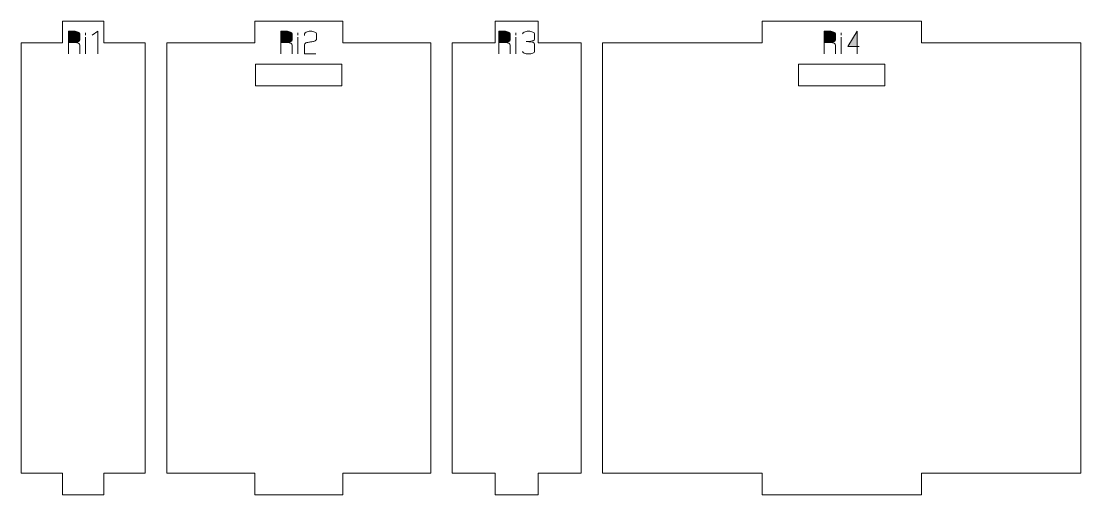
# Model space of a CAD drawing. Header units: centimetres. Extents: x -250 to 250, y -508 to 508.
# Drawn here: x 24.08 to 38.84, y 68 to 74.6 of the extents above; entities that cross this region are included whole.
import ezdxf

# ---------------------------------------------------------------- set-up
doc = ezdxf.new("R2010")
doc.units = ezdxf.units.CM
doc.header["$MEASUREMENT"] = 0
doc.layers.add('Capa 1', color=7, linetype='Continuous')

msp = doc.modelspace()

# ---------------------------------------------------------------- hatches: boundary and pattern name
at = {"layer": 'Capa 1', "true_color": 0x3e4095}
h = msp.add_hatch(color=175, dxfattribs=at)
edge = h.paths.add_edge_path()
edge.add_spline(control_points=[(24.81829, 74.30182), (24.8507, 74.30396), (24.87256, 74.30816), (24.88387, 74.31443), (24.89519, 74.3207), (24.90084, 74.32781), (24.90084, 74.33576), (24.90084, 74.33576), (24.90084, 74.42152), (24.90084, 74.42152), (24.90084, 74.4313), (24.89282, 74.43963), (24.87677, 74.44651), (24.86071, 74.45339), (24.84122, 74.45683), (24.81829, 74.45683), (24.81829, 74.45683), (24.74354, 74.45683), (24.74354, 74.45683), (24.74354, 74.45683), (24.74354, 74.30182), (24.74354, 74.30182), (24.74354, 74.30182), (24.81829, 74.30182), (24.81829, 74.30182)], knot_values=[0, 0, 0, 0, 0.125, 0.125, 0.125, 0.25, 0.25, 0.25, 0.375, 0.375, 0.375, 0.5, 0.5, 0.5, 0.625, 0.625, 0.625, 0.75, 0.75, 0.75, 0.875, 0.875, 0.875, 1, 1, 1, 1], degree=3, periodic=1)
h = msp.add_hatch(color=175, dxfattribs=at)
edge = h.paths.add_edge_path()
edge.add_spline(control_points=[(24.74354, 74.14039), (24.74354, 74.14039), (24.74354, 74.45683), (24.74354, 74.45683), (24.74354, 74.45683), (24.81829, 74.45683), (24.81829, 74.45683), (24.84122, 74.45683), (24.86071, 74.45339), (24.87677, 74.44651), (24.89282, 74.43963), (24.90084, 74.4313), (24.90084, 74.42152), (24.90084, 74.42152), (24.90084, 74.33576), (24.90084, 74.33576), (24.90084, 74.32781), (24.89519, 74.3207), (24.88387, 74.31443), (24.87256, 74.30816), (24.8507, 74.30396), (24.81829, 74.30182), (24.8507, 74.29968), (24.87256, 74.29548), (24.88387, 74.28921), (24.89519, 74.28294), (24.90084, 74.27583), (24.90084, 74.26788), (24.90084, 74.26788), (24.90084, 74.14039), (24.90084, 74.14039), (24.90084, 74.14039), (24.90084, 74.26788), (24.90084, 74.26788), (24.90084, 74.27583), (24.89519, 74.28294), (24.88387, 74.28921), (24.87256, 74.29548), (24.8507, 74.29968), (24.81829, 74.30182), (24.81829, 74.30182), (24.74354, 74.30182), (24.74354, 74.30182), (24.74354, 74.30182), (24.74354, 74.14039), (24.74354, 74.14039)], knot_values=[0, 0, 0, 0, 0.06666667, 0.06666667, 0.06666667, 0.13333333, 0.13333333, 0.13333333, 0.2, 0.2, 0.2, 0.26666667, 0.26666667, 0.26666667, 0.33333333, 0.33333333, 0.33333333, 0.4, 0.4, 0.4, 0.46666667, 0.46666667, 0.46666667, 0.53333333, 0.53333333, 0.53333333, 0.6, 0.6, 0.6, 0.66666667, 0.66666667, 0.66666667, 0.73333333, 0.73333333, 0.73333333, 0.8, 0.8, 0.8, 0.86666667, 0.86666667, 0.86666667, 0.93333333, 0.93333333, 0.93333333, 1, 1, 1, 1], degree=3, periodic=1)
h = msp.add_hatch(color=175, dxfattribs=at)
edge = h.paths.add_edge_path()
edge.add_spline(control_points=[(24.9788, 74.40317), (24.9788, 74.40317), (24.97926, 74.43573), (24.97926, 74.43573), (24.97926, 74.43573), (24.9788, 74.40317), (24.9788, 74.40317)], knot_values=[0, 0, 0, 0, 0.5, 0.5, 0.5, 1, 1, 1, 1], degree=3, periodic=1)
h = msp.add_hatch(color=175, dxfattribs=at)
edge = h.paths.add_edge_path()
edge.add_spline(control_points=[(24.9788, 74.14039), (24.9788, 74.14039), (24.9788, 74.37428), (24.9788, 74.37428), (24.9788, 74.37428), (24.9788, 74.14039), (24.9788, 74.14039)], knot_values=[0, 0, 0, 0, 0.5, 0.5, 0.5, 1, 1, 1, 1], degree=3, periodic=1)
h = msp.add_hatch(color=175, dxfattribs=at)
edge = h.paths.add_edge_path()
edge.add_spline(control_points=[(25.14987, 74.45729), (25.14987, 74.45729), (25.07374, 74.40455), (25.07374, 74.40455), (25.07374, 74.40455), (25.14987, 74.45729), (25.14987, 74.45729), (25.14987, 74.45729), (25.14987, 74.14039), (25.14987, 74.14039), (25.14987, 74.14039), (25.14987, 74.45729), (25.14987, 74.45729)], knot_values=[0, 0, 0, 0, 0.25, 0.25, 0.25, 0.5, 0.5, 0.5, 0.75, 0.75, 0.75, 1, 1, 1, 1], degree=3, periodic=1)
h = msp.add_hatch(color=175, dxfattribs=at)
edge = h.paths.add_edge_path()
edge.add_spline(control_points=[(27.77442, 74.30182), (27.80683, 74.30396), (27.82869, 74.30816), (27.84, 74.31443), (27.85132, 74.3207), (27.85697, 74.32781), (27.85697, 74.33576), (27.85697, 74.33576), (27.85697, 74.42152), (27.85697, 74.42152), (27.85697, 74.4313), (27.84895, 74.43963), (27.8329, 74.44651), (27.81684, 74.45339), (27.79735, 74.45683), (27.77442, 74.45683), (27.77442, 74.45683), (27.69967, 74.45683), (27.69967, 74.45683), (27.69967, 74.45683), (27.69967, 74.30182), (27.69967, 74.30182), (27.69967, 74.30182), (27.77442, 74.30182), (27.77442, 74.30182)], knot_values=[0, 0, 0, 0, 0.125, 0.125, 0.125, 0.25, 0.25, 0.25, 0.375, 0.375, 0.375, 0.5, 0.5, 0.5, 0.625, 0.625, 0.625, 0.75, 0.75, 0.75, 0.875, 0.875, 0.875, 1, 1, 1, 1], degree=3, periodic=1)
h = msp.add_hatch(color=175, dxfattribs=at)
edge = h.paths.add_edge_path()
edge.add_spline(control_points=[(27.69967, 74.14039), (27.69967, 74.14039), (27.69967, 74.45683), (27.69967, 74.45683), (27.69967, 74.45683), (27.77442, 74.45683), (27.77442, 74.45683), (27.79735, 74.45683), (27.81684, 74.45339), (27.8329, 74.44651), (27.84895, 74.43963), (27.85697, 74.4313), (27.85697, 74.42152), (27.85697, 74.42152), (27.85697, 74.33576), (27.85697, 74.33576), (27.85697, 74.32781), (27.85132, 74.3207), (27.84, 74.31443), (27.82869, 74.30816), (27.80683, 74.30396), (27.77442, 74.30182), (27.80683, 74.29968), (27.82869, 74.29548), (27.84, 74.28921), (27.85132, 74.28294), (27.85697, 74.27583), (27.85697, 74.26788), (27.85697, 74.26788), (27.85697, 74.14039), (27.85697, 74.14039), (27.85697, 74.14039), (27.85697, 74.26788), (27.85697, 74.26788), (27.85697, 74.27583), (27.85132, 74.28294), (27.84, 74.28921), (27.82869, 74.29548), (27.80683, 74.29968), (27.77442, 74.30182), (27.77442, 74.30182), (27.69967, 74.30182), (27.69967, 74.30182), (27.69967, 74.30182), (27.69967, 74.14039), (27.69967, 74.14039)], knot_values=[0, 0, 0, 0, 0.06666667, 0.06666667, 0.06666667, 0.13333333, 0.13333333, 0.13333333, 0.2, 0.2, 0.2, 0.26666667, 0.26666667, 0.26666667, 0.33333333, 0.33333333, 0.33333333, 0.4, 0.4, 0.4, 0.46666667, 0.46666667, 0.46666667, 0.53333333, 0.53333333, 0.53333333, 0.6, 0.6, 0.6, 0.66666667, 0.66666667, 0.66666667, 0.73333333, 0.73333333, 0.73333333, 0.8, 0.8, 0.8, 0.86666667, 0.86666667, 0.86666667, 0.93333333, 0.93333333, 0.93333333, 1, 1, 1, 1], degree=3, periodic=1)
h = msp.add_hatch(color=175, dxfattribs=at)
edge = h.paths.add_edge_path()
edge.add_spline(control_points=[(27.93493, 74.40317), (27.93493, 74.40317), (27.93539, 74.43573), (27.93539, 74.43573), (27.93539, 74.43573), (27.93493, 74.40317), (27.93493, 74.40317)], knot_values=[0, 0, 0, 0, 0.5, 0.5, 0.5, 1, 1, 1, 1], degree=3, periodic=1)
h = msp.add_hatch(color=175, dxfattribs=at)
edge = h.paths.add_edge_path()
edge.add_spline(control_points=[(27.93493, 74.14039), (27.93493, 74.14039), (27.93493, 74.37428), (27.93493, 74.37428), (27.93493, 74.37428), (27.93493, 74.14039), (27.93493, 74.14039)], knot_values=[0, 0, 0, 0, 0.5, 0.5, 0.5, 1, 1, 1, 1], degree=3, periodic=1)
h = msp.add_hatch(color=175, dxfattribs=at)
edge = h.paths.add_edge_path()
edge.add_spline(control_points=[(28.02941, 74.14039), (28.02941, 74.14039), (28.02941, 74.27293), (28.02941, 74.27293), (28.03033, 74.28485), (28.04118, 74.29402), (28.06197, 74.30044), (28.07053, 74.30106), (28.07871, 74.30205), (28.08651, 74.30343), (28.0943, 74.3048), (28.10218, 74.30625), (28.11013, 74.30778), (28.1248, 74.31023), (28.13604, 74.31222), (28.14383, 74.31374), (28.15163, 74.31527), (28.1592, 74.31726), (28.16654, 74.31971), (28.18549, 74.32674), (28.19497, 74.33576), (28.19497, 74.34676), (28.19497, 74.34676), (28.19497, 74.42152), (28.19497, 74.42152), (28.19497, 74.4313), (28.1871, 74.43963), (28.17135, 74.44651), (28.15561, 74.45339), (28.13596, 74.45683), (28.11242, 74.45683), (28.08888, 74.45683), (28.06923, 74.45339), (28.05349, 74.44651), (28.03774, 74.43963), (28.02987, 74.4313), (28.02987, 74.42152), (28.02987, 74.42152), (28.02987, 74.39905), (28.02987, 74.39905), (28.02987, 74.39905), (28.02987, 74.42152), (28.02987, 74.42152), (28.02987, 74.4313), (28.03774, 74.43963), (28.05349, 74.44651), (28.06923, 74.45339), (28.08888, 74.45683), (28.11242, 74.45683), (28.13596, 74.45683), (28.15561, 74.45339), (28.17135, 74.44651), (28.1871, 74.43963), (28.19497, 74.4313), (28.19497, 74.42152), (28.19497, 74.42152), (28.19497, 74.34676), (28.19497, 74.34676), (28.19497, 74.33576), (28.18549, 74.32674), (28.16654, 74.31971), (28.1592, 74.31726), (28.15163, 74.31527), (28.14383, 74.31374), (28.13604, 74.31222), (28.1248, 74.31023), (28.11013, 74.30778), (28.10218, 74.30625), (28.0943, 74.3048), (28.08651, 74.30343), (28.07871, 74.30205), (28.07053, 74.30106), (28.06197, 74.30044), (28.04118, 74.29402), (28.03033, 74.28485), (28.02941, 74.27293), (28.02941, 74.27293), (28.02941, 74.14039), (28.02941, 74.14039), (28.02941, 74.14039), (28.18626, 74.14039), (28.18626, 74.14039), (28.18626, 74.14039), (28.02941, 74.14039), (28.02941, 74.14039)], knot_values=[0, 0, 0, 0, 0.03571429, 0.03571429, 0.03571429, 0.07142857, 0.07142857, 0.07142857, 0.10714286, 0.10714286, 0.10714286, 0.14285714, 0.14285714, 0.14285714, 0.17857143, 0.17857143, 0.17857143, 0.21428571, 0.21428571, 0.21428571, 0.25, 0.25, 0.25, 0.28571429, 0.28571429, 0.28571429, 0.32142857, 0.32142857, 0.32142857, 0.35714286, 0.35714286, 0.35714286, 0.39285714, 0.39285714, 0.39285714, 0.42857143, 0.42857143, 0.42857143, 0.46428571, 0.46428571, 0.46428571, 0.5, 0.5, 0.5, 0.53571429, 0.53571429, 0.53571429, 0.57142857, 0.57142857, 0.57142857, 0.60714286, 0.60714286, 0.60714286, 0.64285714, 0.64285714, 0.64285714, 0.67857143, 0.67857143, 0.67857143, 0.71428571, 0.71428571, 0.71428571, 0.75, 0.75, 0.75, 0.78571429, 0.78571429, 0.78571429, 0.82142857, 0.82142857, 0.82142857, 0.85714286, 0.85714286, 0.85714286, 0.89285714, 0.89285714, 0.89285714, 0.92857143, 0.92857143, 0.92857143, 0.96428571, 0.96428571, 0.96428571, 1, 1, 1, 1], degree=3, periodic=1)
h = msp.add_hatch(color=175, dxfattribs=at)
edge = h.paths.add_edge_path()
edge.add_spline(control_points=[(30.80925, 74.30182), (30.84166, 74.30396), (30.86352, 74.30816), (30.87483, 74.31443), (30.88615, 74.3207), (30.8918, 74.32781), (30.8918, 74.33576), (30.8918, 74.33576), (30.8918, 74.42152), (30.8918, 74.42152), (30.8918, 74.4313), (30.88378, 74.43963), (30.86773, 74.44651), (30.85167, 74.45339), (30.83218, 74.45683), (30.80925, 74.45683), (30.80925, 74.45683), (30.7345, 74.45683), (30.7345, 74.45683), (30.7345, 74.45683), (30.7345, 74.30182), (30.7345, 74.30182), (30.7345, 74.30182), (30.80925, 74.30182), (30.80925, 74.30182)], knot_values=[0, 0, 0, 0, 0.125, 0.125, 0.125, 0.25, 0.25, 0.25, 0.375, 0.375, 0.375, 0.5, 0.5, 0.5, 0.625, 0.625, 0.625, 0.75, 0.75, 0.75, 0.875, 0.875, 0.875, 1, 1, 1, 1], degree=3, periodic=1)
h = msp.add_hatch(color=175, dxfattribs=at)
edge = h.paths.add_edge_path()
edge.add_spline(control_points=[(30.7345, 74.14039), (30.7345, 74.14039), (30.7345, 74.45683), (30.7345, 74.45683), (30.7345, 74.45683), (30.80925, 74.45683), (30.80925, 74.45683), (30.83218, 74.45683), (30.85167, 74.45339), (30.86773, 74.44651), (30.88378, 74.43963), (30.8918, 74.4313), (30.8918, 74.42152), (30.8918, 74.42152), (30.8918, 74.33576), (30.8918, 74.33576), (30.8918, 74.32781), (30.88615, 74.3207), (30.87483, 74.31443), (30.86352, 74.30816), (30.84166, 74.30396), (30.80925, 74.30182), (30.84166, 74.29968), (30.86352, 74.29548), (30.87483, 74.28921), (30.88615, 74.28294), (30.8918, 74.27583), (30.8918, 74.26788), (30.8918, 74.26788), (30.8918, 74.14039), (30.8918, 74.14039), (30.8918, 74.14039), (30.8918, 74.26788), (30.8918, 74.26788), (30.8918, 74.27583), (30.88615, 74.28294), (30.87483, 74.28921), (30.86352, 74.29548), (30.84166, 74.29968), (30.80925, 74.30182), (30.80925, 74.30182), (30.7345, 74.30182), (30.7345, 74.30182), (30.7345, 74.30182), (30.7345, 74.14039), (30.7345, 74.14039)], knot_values=[0, 0, 0, 0, 0.06666667, 0.06666667, 0.06666667, 0.13333333, 0.13333333, 0.13333333, 0.2, 0.2, 0.2, 0.26666667, 0.26666667, 0.26666667, 0.33333333, 0.33333333, 0.33333333, 0.4, 0.4, 0.4, 0.46666667, 0.46666667, 0.46666667, 0.53333333, 0.53333333, 0.53333333, 0.6, 0.6, 0.6, 0.66666667, 0.66666667, 0.66666667, 0.73333333, 0.73333333, 0.73333333, 0.8, 0.8, 0.8, 0.86666667, 0.86666667, 0.86666667, 0.93333333, 0.93333333, 0.93333333, 1, 1, 1, 1], degree=3, periodic=1)
h = msp.add_hatch(color=175, dxfattribs=at)
edge = h.paths.add_edge_path()
edge.add_spline(control_points=[(30.96976, 74.40317), (30.96976, 74.40317), (30.97022, 74.43573), (30.97022, 74.43573), (30.97022, 74.43573), (30.96976, 74.40317), (30.96976, 74.40317)], knot_values=[0, 0, 0, 0, 0.5, 0.5, 0.5, 1, 1, 1, 1], degree=3, periodic=1)
h = msp.add_hatch(color=175, dxfattribs=at)
edge = h.paths.add_edge_path()
edge.add_spline(control_points=[(30.96976, 74.14039), (30.96976, 74.14039), (30.96976, 74.37428), (30.96976, 74.37428), (30.96976, 74.37428), (30.96976, 74.14039), (30.96976, 74.14039)], knot_values=[0, 0, 0, 0, 0.5, 0.5, 0.5, 1, 1, 1, 1], degree=3, periodic=1)
h = msp.add_hatch(color=175, dxfattribs=at)
edge = h.paths.add_edge_path()
edge.add_spline(control_points=[(31.14725, 74.14039), (31.12371, 74.14039), (31.10406, 74.14383), (31.08832, 74.15071), (31.07257, 74.15759), (31.0647, 74.16592), (31.0647, 74.1757), (31.0647, 74.16592), (31.07257, 74.15759), (31.08832, 74.15071), (31.10406, 74.14383), (31.12371, 74.14039), (31.14725, 74.14039), (31.17079, 74.14039), (31.19044, 74.14383), (31.20618, 74.15071), (31.22193, 74.15759), (31.2298, 74.16592), (31.2298, 74.1757), (31.2298, 74.1757), (31.2298, 74.27889), (31.2298, 74.27889), (31.2298, 74.28715), (31.22414, 74.29433), (31.21283, 74.30044), (31.20152, 74.30656), (31.16835, 74.31069), (31.11331, 74.31283), (31.16804, 74.31619), (31.20091, 74.32017), (31.21191, 74.32475), (31.22292, 74.32934), (31.22888, 74.33683), (31.2298, 74.34722), (31.2298, 74.34722), (31.2298, 74.42152), (31.2298, 74.42152), (31.2298, 74.4313), (31.22193, 74.43963), (31.20618, 74.44651), (31.19044, 74.45339), (31.17079, 74.45683), (31.14725, 74.45683), (31.12371, 74.45683), (31.10406, 74.45339), (31.08832, 74.44651), (31.07257, 74.43963), (31.0647, 74.4313), (31.0647, 74.42152), (31.0647, 74.4313), (31.07257, 74.43963), (31.08832, 74.44651), (31.10406, 74.45339), (31.12371, 74.45683), (31.14725, 74.45683), (31.17079, 74.45683), (31.19044, 74.45339), (31.20618, 74.44651), (31.22193, 74.43963), (31.2298, 74.4313), (31.2298, 74.42152), (31.2298, 74.42152), (31.2298, 74.34722), (31.2298, 74.34722), (31.22888, 74.33683), (31.22292, 74.32934), (31.21191, 74.32475), (31.20091, 74.32017), (31.16804, 74.31619), (31.11331, 74.31283), (31.16835, 74.31069), (31.20152, 74.30656), (31.21283, 74.30044), (31.22414, 74.29433), (31.2298, 74.28715), (31.2298, 74.27889), (31.2298, 74.27889), (31.2298, 74.1757), (31.2298, 74.1757), (31.2298, 74.16592), (31.22193, 74.15759), (31.20618, 74.15071), (31.19044, 74.14383), (31.17079, 74.14039), (31.14725, 74.14039)], knot_values=[0, 0, 0, 0, 0.03571429, 0.03571429, 0.03571429, 0.07142857, 0.07142857, 0.07142857, 0.10714286, 0.10714286, 0.10714286, 0.14285714, 0.14285714, 0.14285714, 0.17857143, 0.17857143, 0.17857143, 0.21428571, 0.21428571, 0.21428571, 0.25, 0.25, 0.25, 0.28571429, 0.28571429, 0.28571429, 0.32142857, 0.32142857, 0.32142857, 0.35714286, 0.35714286, 0.35714286, 0.39285714, 0.39285714, 0.39285714, 0.42857143, 0.42857143, 0.42857143, 0.46428571, 0.46428571, 0.46428571, 0.5, 0.5, 0.5, 0.53571429, 0.53571429, 0.53571429, 0.57142857, 0.57142857, 0.57142857, 0.60714286, 0.60714286, 0.60714286, 0.64285714, 0.64285714, 0.64285714, 0.67857143, 0.67857143, 0.67857143, 0.71428571, 0.71428571, 0.71428571, 0.75, 0.75, 0.75, 0.78571429, 0.78571429, 0.78571429, 0.82142857, 0.82142857, 0.82142857, 0.85714286, 0.85714286, 0.85714286, 0.89285714, 0.89285714, 0.89285714, 0.92857143, 0.92857143, 0.92857143, 0.96428571, 0.96428571, 0.96428571, 1, 1, 1, 1], degree=3, periodic=1)
h = msp.add_hatch(color=175, dxfattribs=at)
edge = h.paths.add_edge_path()
edge.add_spline(control_points=[(35.33736, 74.30182), (35.36977, 74.30396), (35.39163, 74.30816), (35.40294, 74.31443), (35.41426, 74.3207), (35.41991, 74.32781), (35.41991, 74.33576), (35.41991, 74.33576), (35.41991, 74.42152), (35.41991, 74.42152), (35.41991, 74.4313), (35.41189, 74.43963), (35.39584, 74.44651), (35.37978, 74.45339), (35.36029, 74.45683), (35.33736, 74.45683), (35.33736, 74.45683), (35.26261, 74.45683), (35.26261, 74.45683), (35.26261, 74.45683), (35.26261, 74.30182), (35.26261, 74.30182), (35.26261, 74.30182), (35.33736, 74.30182), (35.33736, 74.30182)], knot_values=[0, 0, 0, 0, 0.125, 0.125, 0.125, 0.25, 0.25, 0.25, 0.375, 0.375, 0.375, 0.5, 0.5, 0.5, 0.625, 0.625, 0.625, 0.75, 0.75, 0.75, 0.875, 0.875, 0.875, 1, 1, 1, 1], degree=3, periodic=1)
h = msp.add_hatch(color=175, dxfattribs=at)
edge = h.paths.add_edge_path()
edge.add_spline(control_points=[(35.26261, 74.14039), (35.26261, 74.14039), (35.26261, 74.45683), (35.26261, 74.45683), (35.26261, 74.45683), (35.33736, 74.45683), (35.33736, 74.45683), (35.36029, 74.45683), (35.37978, 74.45339), (35.39584, 74.44651), (35.41189, 74.43963), (35.41991, 74.4313), (35.41991, 74.42152), (35.41991, 74.42152), (35.41991, 74.33576), (35.41991, 74.33576), (35.41991, 74.32781), (35.41426, 74.3207), (35.40294, 74.31443), (35.39163, 74.30816), (35.36977, 74.30396), (35.33736, 74.30182), (35.36977, 74.29968), (35.39163, 74.29548), (35.40294, 74.28921), (35.41426, 74.28294), (35.41991, 74.27583), (35.41991, 74.26788), (35.41991, 74.26788), (35.41991, 74.14039), (35.41991, 74.14039), (35.41991, 74.14039), (35.41991, 74.26788), (35.41991, 74.26788), (35.41991, 74.27583), (35.41426, 74.28294), (35.40294, 74.28921), (35.39163, 74.29548), (35.36977, 74.29968), (35.33736, 74.30182), (35.33736, 74.30182), (35.26261, 74.30182), (35.26261, 74.30182), (35.26261, 74.30182), (35.26261, 74.14039), (35.26261, 74.14039)], knot_values=[0, 0, 0, 0, 0.06666667, 0.06666667, 0.06666667, 0.13333333, 0.13333333, 0.13333333, 0.2, 0.2, 0.2, 0.26666667, 0.26666667, 0.26666667, 0.33333333, 0.33333333, 0.33333333, 0.4, 0.4, 0.4, 0.46666667, 0.46666667, 0.46666667, 0.53333333, 0.53333333, 0.53333333, 0.6, 0.6, 0.6, 0.66666667, 0.66666667, 0.66666667, 0.73333333, 0.73333333, 0.73333333, 0.8, 0.8, 0.8, 0.86666667, 0.86666667, 0.86666667, 0.93333333, 0.93333333, 0.93333333, 1, 1, 1, 1], degree=3, periodic=1)
h = msp.add_hatch(color=175, dxfattribs=at)
edge = h.paths.add_edge_path()
edge.add_spline(control_points=[(35.49787, 74.40317), (35.49787, 74.40317), (35.49833, 74.43573), (35.49833, 74.43573), (35.49833, 74.43573), (35.49787, 74.40317), (35.49787, 74.40317)], knot_values=[0, 0, 0, 0, 0.5, 0.5, 0.5, 1, 1, 1, 1], degree=3, periodic=1)
h = msp.add_hatch(color=175, dxfattribs=at)
edge = h.paths.add_edge_path()
edge.add_spline(control_points=[(35.49787, 74.14039), (35.49787, 74.14039), (35.49787, 74.37428), (35.49787, 74.37428), (35.49787, 74.37428), (35.49787, 74.14039), (35.49787, 74.14039)], knot_values=[0, 0, 0, 0, 0.5, 0.5, 0.5, 1, 1, 1, 1], degree=3, periodic=1)
h = msp.add_hatch(color=175, dxfattribs=at)
edge = h.paths.add_edge_path()
edge.add_spline(control_points=[(35.7226, 74.24495), (35.7226, 74.24495), (35.7226, 74.45729), (35.7226, 74.45729), (35.7226, 74.45729), (35.59281, 74.24495), (35.59281, 74.24495), (35.59281, 74.24495), (35.7226, 74.24495), (35.7226, 74.24495)], knot_values=[0, 0, 0, 0, 0.33333333, 0.33333333, 0.33333333, 0.66666667, 0.66666667, 0.66666667, 1, 1, 1, 1], degree=3, periodic=1)
h = msp.add_hatch(color=175, dxfattribs=at)
edge = h.paths.add_edge_path()
edge.add_spline(control_points=[(35.7226, 74.24495), (35.7226, 74.24495), (35.7226, 74.14039), (35.7226, 74.14039), (35.7226, 74.14039), (35.7226, 74.24495), (35.7226, 74.24495), (35.7226, 74.24495), (35.59281, 74.24495), (35.59281, 74.24495), (35.59281, 74.24495), (35.7226, 74.45729), (35.7226, 74.45729), (35.7226, 74.45729), (35.7226, 74.24495), (35.7226, 74.24495), (35.7226, 74.24495), (35.75241, 74.24495), (35.75241, 74.24495), (35.75241, 74.24495), (35.7226, 74.24495), (35.7226, 74.24495)], knot_values=[0, 0, 0, 0, 0.14285714, 0.14285714, 0.14285714, 0.28571429, 0.28571429, 0.28571429, 0.42857143, 0.42857143, 0.42857143, 0.57142857, 0.57142857, 0.57142857, 0.71428571, 0.71428571, 0.71428571, 0.85714286, 0.85714286, 0.85714286, 1, 1, 1, 1], degree=3, periodic=1)

# ---------------------------------------------------------------- linework, layer by layer
at = {"layer": 'Capa 1', "color": 240, "lineweight": 20}
for points, knots in [([(24.08401, 74.29759), (24.08401, 74.29759), (24.08401, 68.29759), (24.08401, 68.29759), (24.08401, 68.29759), (24.65914, 68.29759), (24.65914, 68.29759), (24.65914, 68.29759), (24.65914, 67.99759), (24.65914, 67.99759), (24.65914, 67.99759), (25.23427, 67.99759), (25.23427, 67.99759), (25.23427, 67.99759), (25.23427, 68.29759), (25.23427, 68.29759), (25.23427, 68.29759), (25.8094, 68.29759), (25.8094, 68.29759), (25.8094, 68.29759), (25.8094, 74.29759), (25.8094, 74.29759), (25.8094, 74.29759), (25.23427, 74.29759), (25.23427, 74.29759), (25.23427, 74.29759), (25.23427, 74.59759), (25.23427, 74.59759), (25.23427, 74.59759), (24.65914, 74.59759), (24.65914, 74.59759), (24.65914, 74.59759), (24.65914, 74.29759), (24.65914, 74.29759), (24.65914, 74.29759), (24.08401, 74.29759), (24.08401, 74.29759)], [0, 0, 0, 0, 0.08333333, 0.08333333, 0.08333333, 0.16666667, 0.16666667, 0.16666667, 0.25, 0.25, 0.25, 0.33333333, 0.33333333, 0.33333333, 0.41666667, 0.41666667, 0.41666667, 0.5, 0.5, 0.5, 0.58333333, 0.58333333, 0.58333333, 0.66666667, 0.66666667, 0.66666667, 0.75, 0.75, 0.75, 0.83333333, 0.83333333, 0.83333333, 0.91666667, 0.91666667, 0.91666667, 1, 1, 1, 1]), ([(26.1094, 74.29759), (26.1094, 74.29759), (26.1094, 68.29759), (26.1094, 68.29759), (26.1094, 68.29759), (27.33468, 68.29759), (27.33468, 68.29759), (27.33468, 68.29759), (27.33468, 67.99759), (27.33468, 67.99759), (27.33468, 67.99759), (28.55996, 67.99759), (28.55996, 67.99759), (28.55996, 67.99759), (28.55996, 68.29759), (28.55996, 68.29759), (28.55996, 68.29759), (29.78523, 68.29759), (29.78523, 68.29759), (29.78523, 68.29759), (29.78523, 74.29759), (29.78523, 74.29759), (29.78523, 74.29759), (28.55996, 74.29759), (28.55996, 74.29759), (28.55996, 74.29759), (28.55996, 74.59759), (28.55996, 74.59759), (28.55996, 74.59759), (27.33468, 74.59759), (27.33468, 74.59759), (27.33468, 74.59759), (27.33468, 74.29759), (27.33468, 74.29759), (27.33468, 74.29759), (26.1094, 74.29759), (26.1094, 74.29759)], [0, 0, 0, 0, 0.08333333, 0.08333333, 0.08333333, 0.16666667, 0.16666667, 0.16666667, 0.25, 0.25, 0.25, 0.33333333, 0.33333333, 0.33333333, 0.41666667, 0.41666667, 0.41666667, 0.5, 0.5, 0.5, 0.58333333, 0.58333333, 0.58333333, 0.66666667, 0.66666667, 0.66666667, 0.75, 0.75, 0.75, 0.83333333, 0.83333333, 0.83333333, 0.91666667, 0.91666667, 0.91666667, 1, 1, 1, 1]), ([(30.08523, 74.29759), (30.08523, 74.29759), (30.08523, 68.29759), (30.08523, 68.29759), (30.08523, 68.29759), (30.68317, 68.29759), (30.68317, 68.29759), (30.68317, 68.29759), (30.68317, 67.99759), (30.68317, 67.99759), (30.68317, 67.99759), (31.28112, 67.99759), (31.28112, 67.99759), (31.28112, 67.99759), (31.28112, 68.29759), (31.28112, 68.29759), (31.28112, 68.29759), (31.87906, 68.29759), (31.87906, 68.29759), (31.87906, 68.29759), (31.87906, 74.29759), (31.87906, 74.29759), (31.87906, 74.29759), (31.28112, 74.29759), (31.28112, 74.29759), (31.28112, 74.29759), (31.28112, 74.59759), (31.28112, 74.59759), (31.28112, 74.59759), (30.68317, 74.59759), (30.68317, 74.59759), (30.68317, 74.59759), (30.68317, 74.29759), (30.68317, 74.29759), (30.68317, 74.29759), (30.08523, 74.29759), (30.08523, 74.29759)], [0, 0, 0, 0, 0.08333333, 0.08333333, 0.08333333, 0.16666667, 0.16666667, 0.16666667, 0.25, 0.25, 0.25, 0.33333333, 0.33333333, 0.33333333, 0.41666667, 0.41666667, 0.41666667, 0.5, 0.5, 0.5, 0.58333333, 0.58333333, 0.58333333, 0.66666667, 0.66666667, 0.66666667, 0.75, 0.75, 0.75, 0.83333333, 0.83333333, 0.83333333, 0.91666667, 0.91666667, 0.91666667, 1, 1, 1, 1]), ([(32.17906, 74.29759), (32.17906, 74.29759), (32.17906, 68.29759), (32.17906, 68.29759), (32.17906, 68.29759), (34.39802, 68.29759), (34.39802, 68.29759), (34.39802, 68.29759), (34.39802, 67.99759), (34.39802, 67.99759), (34.39802, 67.99759), (36.61699, 67.99759), (36.61699, 67.99759), (36.61699, 67.99759), (36.61699, 68.29759), (36.61699, 68.29759), (36.61699, 68.29759), (38.83595, 68.29759), (38.83595, 68.29759), (38.83595, 68.29759), (38.83595, 74.29759), (38.83595, 74.29759), (38.83595, 74.29759), (36.61699, 74.29759), (36.61699, 74.29759), (36.61699, 74.29759), (36.61699, 74.59759), (36.61699, 74.59759), (36.61699, 74.59759), (34.39802, 74.59759), (34.39802, 74.59759), (34.39802, 74.59759), (34.39802, 74.29759), (34.39802, 74.29759), (34.39802, 74.29759), (32.17906, 74.29759), (32.17906, 74.29759)], [0, 0, 0, 0, 0.08333333, 0.08333333, 0.08333333, 0.16666667, 0.16666667, 0.16666667, 0.25, 0.25, 0.25, 0.33333333, 0.33333333, 0.33333333, 0.41666667, 0.41666667, 0.41666667, 0.5, 0.5, 0.5, 0.58333333, 0.58333333, 0.58333333, 0.66666667, 0.66666667, 0.66666667, 0.75, 0.75, 0.75, 0.83333333, 0.83333333, 0.83333333, 0.91666667, 0.91666667, 0.91666667, 1, 1, 1, 1]), ([(27.34732, 73.69806), (27.34732, 73.69806), (28.54732, 73.69806), (28.54732, 73.69806), (28.54732, 73.69806), (28.54732, 73.99806), (28.54732, 73.99806), (28.54732, 73.99806), (27.34732, 73.99806), (27.34732, 73.99806), (27.34732, 73.99806), (27.34732, 73.69806), (27.34732, 73.69806)], [0, 0, 0, 0, 0.25, 0.25, 0.25, 0.5, 0.5, 0.5, 0.75, 0.75, 0.75, 1, 1, 1, 1]), ([(34.90751, 73.69806), (34.90751, 73.69806), (36.10751, 73.69806), (36.10751, 73.69806), (36.10751, 73.69806), (36.10751, 73.99806), (36.10751, 73.99806), (36.10751, 73.99806), (34.90751, 73.99806), (34.90751, 73.99806), (34.90751, 73.99806), (34.90751, 73.69806), (34.90751, 73.69806)], [0, 0, 0, 0, 0.25, 0.25, 0.25, 0.5, 0.5, 0.5, 0.75, 0.75, 0.75, 1, 1, 1, 1])]:
    msp.add_open_spline(points, degree=3, knots=knots, dxfattribs=at)
at = {"layer": 'Capa 1', "color": 114, "lineweight": 9}
for points, knots in [([(24.81829, 74.30182), (24.8507, 74.30396), (24.87256, 74.30816), (24.88387, 74.31443), (24.89519, 74.3207), (24.90084, 74.32781), (24.90084, 74.33576), (24.90084, 74.33576), (24.90084, 74.42152), (24.90084, 74.42152), (24.90084, 74.4313), (24.89282, 74.43963), (24.87677, 74.44651), (24.86071, 74.45339), (24.84122, 74.45683), (24.81829, 74.45683), (24.81829, 74.45683), (24.74354, 74.45683), (24.74354, 74.45683), (24.74354, 74.45683), (24.74354, 74.30182), (24.74354, 74.30182), (24.74354, 74.30182), (24.81829, 74.30182), (24.81829, 74.30182)], [0, 0, 0, 0, 0.125, 0.125, 0.125, 0.25, 0.25, 0.25, 0.375, 0.375, 0.375, 0.5, 0.5, 0.5, 0.625, 0.625, 0.625, 0.75, 0.75, 0.75, 0.875, 0.875, 0.875, 1, 1, 1, 1]), ([(24.74354, 74.14039), (24.74354, 74.14039), (24.74354, 74.45683), (24.74354, 74.45683), (24.74354, 74.45683), (24.81829, 74.45683), (24.81829, 74.45683), (24.84122, 74.45683), (24.86071, 74.45339), (24.87677, 74.44651), (24.89282, 74.43963), (24.90084, 74.4313), (24.90084, 74.42152), (24.90084, 74.42152), (24.90084, 74.33576), (24.90084, 74.33576), (24.90084, 74.32781), (24.89519, 74.3207), (24.88387, 74.31443), (24.87256, 74.30816), (24.8507, 74.30396), (24.81829, 74.30182), (24.8507, 74.29968), (24.87256, 74.29548), (24.88387, 74.28921), (24.89519, 74.28294), (24.90084, 74.27583), (24.90084, 74.26788), (24.90084, 74.26788), (24.90084, 74.14039), (24.90084, 74.14039), (24.90084, 74.14039), (24.90084, 74.26788), (24.90084, 74.26788), (24.90084, 74.27583), (24.89519, 74.28294), (24.88387, 74.28921), (24.87256, 74.29548), (24.8507, 74.29968), (24.81829, 74.30182), (24.81829, 74.30182), (24.74354, 74.30182), (24.74354, 74.30182), (24.74354, 74.30182), (24.74354, 74.14039), (24.74354, 74.14039)], [0, 0, 0, 0, 0.06666667, 0.06666667, 0.06666667, 0.13333333, 0.13333333, 0.13333333, 0.2, 0.2, 0.2, 0.26666667, 0.26666667, 0.26666667, 0.33333333, 0.33333333, 0.33333333, 0.4, 0.4, 0.4, 0.46666667, 0.46666667, 0.46666667, 0.53333333, 0.53333333, 0.53333333, 0.6, 0.6, 0.6, 0.66666667, 0.66666667, 0.66666667, 0.73333333, 0.73333333, 0.73333333, 0.8, 0.8, 0.8, 0.86666667, 0.86666667, 0.86666667, 0.93333333, 0.93333333, 0.93333333, 1, 1, 1, 1]), ([(24.9788, 74.40317), (24.9788, 74.40317), (24.97926, 74.43573), (24.97926, 74.43573), (24.97926, 74.43573), (24.9788, 74.40317), (24.9788, 74.40317)], [0, 0, 0, 0, 0.5, 0.5, 0.5, 1, 1, 1, 1]), ([(24.9788, 74.14039), (24.9788, 74.14039), (24.9788, 74.37428), (24.9788, 74.37428), (24.9788, 74.37428), (24.9788, 74.14039), (24.9788, 74.14039)], [0, 0, 0, 0, 0.5, 0.5, 0.5, 1, 1, 1, 1]), ([(25.14987, 74.45729), (25.14987, 74.45729), (25.07374, 74.40455), (25.07374, 74.40455), (25.07374, 74.40455), (25.14987, 74.45729), (25.14987, 74.45729), (25.14987, 74.45729), (25.14987, 74.14039), (25.14987, 74.14039), (25.14987, 74.14039), (25.14987, 74.45729), (25.14987, 74.45729)], [0, 0, 0, 0, 0.25, 0.25, 0.25, 0.5, 0.5, 0.5, 0.75, 0.75, 0.75, 1, 1, 1, 1]), ([(27.77442, 74.30182), (27.80683, 74.30396), (27.82869, 74.30816), (27.84, 74.31443), (27.85132, 74.3207), (27.85697, 74.32781), (27.85697, 74.33576), (27.85697, 74.33576), (27.85697, 74.42152), (27.85697, 74.42152), (27.85697, 74.4313), (27.84895, 74.43963), (27.8329, 74.44651), (27.81684, 74.45339), (27.79735, 74.45683), (27.77442, 74.45683), (27.77442, 74.45683), (27.69967, 74.45683), (27.69967, 74.45683), (27.69967, 74.45683), (27.69967, 74.30182), (27.69967, 74.30182), (27.69967, 74.30182), (27.77442, 74.30182), (27.77442, 74.30182)], [0, 0, 0, 0, 0.125, 0.125, 0.125, 0.25, 0.25, 0.25, 0.375, 0.375, 0.375, 0.5, 0.5, 0.5, 0.625, 0.625, 0.625, 0.75, 0.75, 0.75, 0.875, 0.875, 0.875, 1, 1, 1, 1]), ([(27.69967, 74.14039), (27.69967, 74.14039), (27.69967, 74.45683), (27.69967, 74.45683), (27.69967, 74.45683), (27.77442, 74.45683), (27.77442, 74.45683), (27.79735, 74.45683), (27.81684, 74.45339), (27.8329, 74.44651), (27.84895, 74.43963), (27.85697, 74.4313), (27.85697, 74.42152), (27.85697, 74.42152), (27.85697, 74.33576), (27.85697, 74.33576), (27.85697, 74.32781), (27.85132, 74.3207), (27.84, 74.31443), (27.82869, 74.30816), (27.80683, 74.30396), (27.77442, 74.30182), (27.80683, 74.29968), (27.82869, 74.29548), (27.84, 74.28921), (27.85132, 74.28294), (27.85697, 74.27583), (27.85697, 74.26788), (27.85697, 74.26788), (27.85697, 74.14039), (27.85697, 74.14039), (27.85697, 74.14039), (27.85697, 74.26788), (27.85697, 74.26788), (27.85697, 74.27583), (27.85132, 74.28294), (27.84, 74.28921), (27.82869, 74.29548), (27.80683, 74.29968), (27.77442, 74.30182), (27.77442, 74.30182), (27.69967, 74.30182), (27.69967, 74.30182), (27.69967, 74.30182), (27.69967, 74.14039), (27.69967, 74.14039)], [0, 0, 0, 0, 0.06666667, 0.06666667, 0.06666667, 0.13333333, 0.13333333, 0.13333333, 0.2, 0.2, 0.2, 0.26666667, 0.26666667, 0.26666667, 0.33333333, 0.33333333, 0.33333333, 0.4, 0.4, 0.4, 0.46666667, 0.46666667, 0.46666667, 0.53333333, 0.53333333, 0.53333333, 0.6, 0.6, 0.6, 0.66666667, 0.66666667, 0.66666667, 0.73333333, 0.73333333, 0.73333333, 0.8, 0.8, 0.8, 0.86666667, 0.86666667, 0.86666667, 0.93333333, 0.93333333, 0.93333333, 1, 1, 1, 1]), ([(27.93493, 74.40317), (27.93493, 74.40317), (27.93539, 74.43573), (27.93539, 74.43573), (27.93539, 74.43573), (27.93493, 74.40317), (27.93493, 74.40317)], [0, 0, 0, 0, 0.5, 0.5, 0.5, 1, 1, 1, 1]), ([(27.93493, 74.14039), (27.93493, 74.14039), (27.93493, 74.37428), (27.93493, 74.37428), (27.93493, 74.37428), (27.93493, 74.14039), (27.93493, 74.14039)], [0, 0, 0, 0, 0.5, 0.5, 0.5, 1, 1, 1, 1]), ([(28.02941, 74.14039), (28.02941, 74.14039), (28.02941, 74.27293), (28.02941, 74.27293), (28.03033, 74.28485), (28.04118, 74.29402), (28.06197, 74.30044), (28.07053, 74.30106), (28.07871, 74.30205), (28.08651, 74.30343), (28.0943, 74.3048), (28.10218, 74.30625), (28.11013, 74.30778), (28.1248, 74.31023), (28.13604, 74.31222), (28.14383, 74.31374), (28.15163, 74.31527), (28.1592, 74.31726), (28.16654, 74.31971), (28.18549, 74.32674), (28.19497, 74.33576), (28.19497, 74.34676), (28.19497, 74.34676), (28.19497, 74.42152), (28.19497, 74.42152), (28.19497, 74.4313), (28.1871, 74.43963), (28.17135, 74.44651), (28.15561, 74.45339), (28.13596, 74.45683), (28.11242, 74.45683), (28.08888, 74.45683), (28.06923, 74.45339), (28.05349, 74.44651), (28.03774, 74.43963), (28.02987, 74.4313), (28.02987, 74.42152), (28.02987, 74.42152), (28.02987, 74.39905), (28.02987, 74.39905), (28.02987, 74.39905), (28.02987, 74.42152), (28.02987, 74.42152), (28.02987, 74.4313), (28.03774, 74.43963), (28.05349, 74.44651), (28.06923, 74.45339), (28.08888, 74.45683), (28.11242, 74.45683), (28.13596, 74.45683), (28.15561, 74.45339), (28.17135, 74.44651), (28.1871, 74.43963), (28.19497, 74.4313), (28.19497, 74.42152), (28.19497, 74.42152), (28.19497, 74.34676), (28.19497, 74.34676), (28.19497, 74.33576), (28.18549, 74.32674), (28.16654, 74.31971), (28.1592, 74.31726), (28.15163, 74.31527), (28.14383, 74.31374), (28.13604, 74.31222), (28.1248, 74.31023), (28.11013, 74.30778), (28.10218, 74.30625), (28.0943, 74.3048), (28.08651, 74.30343), (28.07871, 74.30205), (28.07053, 74.30106), (28.06197, 74.30044), (28.04118, 74.29402), (28.03033, 74.28485), (28.02941, 74.27293), (28.02941, 74.27293), (28.02941, 74.14039), (28.02941, 74.14039), (28.02941, 74.14039), (28.18626, 74.14039), (28.18626, 74.14039), (28.18626, 74.14039), (28.02941, 74.14039), (28.02941, 74.14039)], [0, 0, 0, 0, 0.03571429, 0.03571429, 0.03571429, 0.07142857, 0.07142857, 0.07142857, 0.10714286, 0.10714286, 0.10714286, 0.14285714, 0.14285714, 0.14285714, 0.17857143, 0.17857143, 0.17857143, 0.21428571, 0.21428571, 0.21428571, 0.25, 0.25, 0.25, 0.28571429, 0.28571429, 0.28571429, 0.32142857, 0.32142857, 0.32142857, 0.35714286, 0.35714286, 0.35714286, 0.39285714, 0.39285714, 0.39285714, 0.42857143, 0.42857143, 0.42857143, 0.46428571, 0.46428571, 0.46428571, 0.5, 0.5, 0.5, 0.53571429, 0.53571429, 0.53571429, 0.57142857, 0.57142857, 0.57142857, 0.60714286, 0.60714286, 0.60714286, 0.64285714, 0.64285714, 0.64285714, 0.67857143, 0.67857143, 0.67857143, 0.71428571, 0.71428571, 0.71428571, 0.75, 0.75, 0.75, 0.78571429, 0.78571429, 0.78571429, 0.82142857, 0.82142857, 0.82142857, 0.85714286, 0.85714286, 0.85714286, 0.89285714, 0.89285714, 0.89285714, 0.92857143, 0.92857143, 0.92857143, 0.96428571, 0.96428571, 0.96428571, 1, 1, 1, 1]), ([(30.80925, 74.30182), (30.84166, 74.30396), (30.86352, 74.30816), (30.87483, 74.31443), (30.88615, 74.3207), (30.8918, 74.32781), (30.8918, 74.33576), (30.8918, 74.33576), (30.8918, 74.42152), (30.8918, 74.42152), (30.8918, 74.4313), (30.88378, 74.43963), (30.86773, 74.44651), (30.85167, 74.45339), (30.83218, 74.45683), (30.80925, 74.45683), (30.80925, 74.45683), (30.7345, 74.45683), (30.7345, 74.45683), (30.7345, 74.45683), (30.7345, 74.30182), (30.7345, 74.30182), (30.7345, 74.30182), (30.80925, 74.30182), (30.80925, 74.30182)], [0, 0, 0, 0, 0.125, 0.125, 0.125, 0.25, 0.25, 0.25, 0.375, 0.375, 0.375, 0.5, 0.5, 0.5, 0.625, 0.625, 0.625, 0.75, 0.75, 0.75, 0.875, 0.875, 0.875, 1, 1, 1, 1]), ([(30.7345, 74.14039), (30.7345, 74.14039), (30.7345, 74.45683), (30.7345, 74.45683), (30.7345, 74.45683), (30.80925, 74.45683), (30.80925, 74.45683), (30.83218, 74.45683), (30.85167, 74.45339), (30.86773, 74.44651), (30.88378, 74.43963), (30.8918, 74.4313), (30.8918, 74.42152), (30.8918, 74.42152), (30.8918, 74.33576), (30.8918, 74.33576), (30.8918, 74.32781), (30.88615, 74.3207), (30.87483, 74.31443), (30.86352, 74.30816), (30.84166, 74.30396), (30.80925, 74.30182), (30.84166, 74.29968), (30.86352, 74.29548), (30.87483, 74.28921), (30.88615, 74.28294), (30.8918, 74.27583), (30.8918, 74.26788), (30.8918, 74.26788), (30.8918, 74.14039), (30.8918, 74.14039), (30.8918, 74.14039), (30.8918, 74.26788), (30.8918, 74.26788), (30.8918, 74.27583), (30.88615, 74.28294), (30.87483, 74.28921), (30.86352, 74.29548), (30.84166, 74.29968), (30.80925, 74.30182), (30.80925, 74.30182), (30.7345, 74.30182), (30.7345, 74.30182), (30.7345, 74.30182), (30.7345, 74.14039), (30.7345, 74.14039)], [0, 0, 0, 0, 0.06666667, 0.06666667, 0.06666667, 0.13333333, 0.13333333, 0.13333333, 0.2, 0.2, 0.2, 0.26666667, 0.26666667, 0.26666667, 0.33333333, 0.33333333, 0.33333333, 0.4, 0.4, 0.4, 0.46666667, 0.46666667, 0.46666667, 0.53333333, 0.53333333, 0.53333333, 0.6, 0.6, 0.6, 0.66666667, 0.66666667, 0.66666667, 0.73333333, 0.73333333, 0.73333333, 0.8, 0.8, 0.8, 0.86666667, 0.86666667, 0.86666667, 0.93333333, 0.93333333, 0.93333333, 1, 1, 1, 1]), ([(30.96976, 74.40317), (30.96976, 74.40317), (30.97022, 74.43573), (30.97022, 74.43573), (30.97022, 74.43573), (30.96976, 74.40317), (30.96976, 74.40317)], [0, 0, 0, 0, 0.5, 0.5, 0.5, 1, 1, 1, 1]), ([(30.96976, 74.14039), (30.96976, 74.14039), (30.96976, 74.37428), (30.96976, 74.37428), (30.96976, 74.37428), (30.96976, 74.14039), (30.96976, 74.14039)], [0, 0, 0, 0, 0.5, 0.5, 0.5, 1, 1, 1, 1]), ([(31.14725, 74.14039), (31.12371, 74.14039), (31.10406, 74.14383), (31.08832, 74.15071), (31.07257, 74.15759), (31.0647, 74.16592), (31.0647, 74.1757), (31.0647, 74.16592), (31.07257, 74.15759), (31.08832, 74.15071), (31.10406, 74.14383), (31.12371, 74.14039), (31.14725, 74.14039), (31.17079, 74.14039), (31.19044, 74.14383), (31.20618, 74.15071), (31.22193, 74.15759), (31.2298, 74.16592), (31.2298, 74.1757), (31.2298, 74.1757), (31.2298, 74.27889), (31.2298, 74.27889), (31.2298, 74.28715), (31.22414, 74.29433), (31.21283, 74.30044), (31.20152, 74.30656), (31.16835, 74.31069), (31.11331, 74.31283), (31.16804, 74.31619), (31.20091, 74.32017), (31.21191, 74.32475), (31.22292, 74.32934), (31.22888, 74.33683), (31.2298, 74.34722), (31.2298, 74.34722), (31.2298, 74.42152), (31.2298, 74.42152), (31.2298, 74.4313), (31.22193, 74.43963), (31.20618, 74.44651), (31.19044, 74.45339), (31.17079, 74.45683), (31.14725, 74.45683), (31.12371, 74.45683), (31.10406, 74.45339), (31.08832, 74.44651), (31.07257, 74.43963), (31.0647, 74.4313), (31.0647, 74.42152), (31.0647, 74.4313), (31.07257, 74.43963), (31.08832, 74.44651), (31.10406, 74.45339), (31.12371, 74.45683), (31.14725, 74.45683), (31.17079, 74.45683), (31.19044, 74.45339), (31.20618, 74.44651), (31.22193, 74.43963), (31.2298, 74.4313), (31.2298, 74.42152), (31.2298, 74.42152), (31.2298, 74.34722), (31.2298, 74.34722), (31.22888, 74.33683), (31.22292, 74.32934), (31.21191, 74.32475), (31.20091, 74.32017), (31.16804, 74.31619), (31.11331, 74.31283), (31.16835, 74.31069), (31.20152, 74.30656), (31.21283, 74.30044), (31.22414, 74.29433), (31.2298, 74.28715), (31.2298, 74.27889), (31.2298, 74.27889), (31.2298, 74.1757), (31.2298, 74.1757), (31.2298, 74.16592), (31.22193, 74.15759), (31.20618, 74.15071), (31.19044, 74.14383), (31.17079, 74.14039), (31.14725, 74.14039)], [0, 0, 0, 0, 0.03571429, 0.03571429, 0.03571429, 0.07142857, 0.07142857, 0.07142857, 0.10714286, 0.10714286, 0.10714286, 0.14285714, 0.14285714, 0.14285714, 0.17857143, 0.17857143, 0.17857143, 0.21428571, 0.21428571, 0.21428571, 0.25, 0.25, 0.25, 0.28571429, 0.28571429, 0.28571429, 0.32142857, 0.32142857, 0.32142857, 0.35714286, 0.35714286, 0.35714286, 0.39285714, 0.39285714, 0.39285714, 0.42857143, 0.42857143, 0.42857143, 0.46428571, 0.46428571, 0.46428571, 0.5, 0.5, 0.5, 0.53571429, 0.53571429, 0.53571429, 0.57142857, 0.57142857, 0.57142857, 0.60714286, 0.60714286, 0.60714286, 0.64285714, 0.64285714, 0.64285714, 0.67857143, 0.67857143, 0.67857143, 0.71428571, 0.71428571, 0.71428571, 0.75, 0.75, 0.75, 0.78571429, 0.78571429, 0.78571429, 0.82142857, 0.82142857, 0.82142857, 0.85714286, 0.85714286, 0.85714286, 0.89285714, 0.89285714, 0.89285714, 0.92857143, 0.92857143, 0.92857143, 0.96428571, 0.96428571, 0.96428571, 1, 1, 1, 1]), ([(35.33736, 74.30182), (35.36977, 74.30396), (35.39163, 74.30816), (35.40294, 74.31443), (35.41426, 74.3207), (35.41991, 74.32781), (35.41991, 74.33576), (35.41991, 74.33576), (35.41991, 74.42152), (35.41991, 74.42152), (35.41991, 74.4313), (35.41189, 74.43963), (35.39584, 74.44651), (35.37978, 74.45339), (35.36029, 74.45683), (35.33736, 74.45683), (35.33736, 74.45683), (35.26261, 74.45683), (35.26261, 74.45683), (35.26261, 74.45683), (35.26261, 74.30182), (35.26261, 74.30182), (35.26261, 74.30182), (35.33736, 74.30182), (35.33736, 74.30182)], [0, 0, 0, 0, 0.125, 0.125, 0.125, 0.25, 0.25, 0.25, 0.375, 0.375, 0.375, 0.5, 0.5, 0.5, 0.625, 0.625, 0.625, 0.75, 0.75, 0.75, 0.875, 0.875, 0.875, 1, 1, 1, 1]), ([(35.26261, 74.14039), (35.26261, 74.14039), (35.26261, 74.45683), (35.26261, 74.45683), (35.26261, 74.45683), (35.33736, 74.45683), (35.33736, 74.45683), (35.36029, 74.45683), (35.37978, 74.45339), (35.39584, 74.44651), (35.41189, 74.43963), (35.41991, 74.4313), (35.41991, 74.42152), (35.41991, 74.42152), (35.41991, 74.33576), (35.41991, 74.33576), (35.41991, 74.32781), (35.41426, 74.3207), (35.40294, 74.31443), (35.39163, 74.30816), (35.36977, 74.30396), (35.33736, 74.30182), (35.36977, 74.29968), (35.39163, 74.29548), (35.40294, 74.28921), (35.41426, 74.28294), (35.41991, 74.27583), (35.41991, 74.26788), (35.41991, 74.26788), (35.41991, 74.14039), (35.41991, 74.14039), (35.41991, 74.14039), (35.41991, 74.26788), (35.41991, 74.26788), (35.41991, 74.27583), (35.41426, 74.28294), (35.40294, 74.28921), (35.39163, 74.29548), (35.36977, 74.29968), (35.33736, 74.30182), (35.33736, 74.30182), (35.26261, 74.30182), (35.26261, 74.30182), (35.26261, 74.30182), (35.26261, 74.14039), (35.26261, 74.14039)], [0, 0, 0, 0, 0.06666667, 0.06666667, 0.06666667, 0.13333333, 0.13333333, 0.13333333, 0.2, 0.2, 0.2, 0.26666667, 0.26666667, 0.26666667, 0.33333333, 0.33333333, 0.33333333, 0.4, 0.4, 0.4, 0.46666667, 0.46666667, 0.46666667, 0.53333333, 0.53333333, 0.53333333, 0.6, 0.6, 0.6, 0.66666667, 0.66666667, 0.66666667, 0.73333333, 0.73333333, 0.73333333, 0.8, 0.8, 0.8, 0.86666667, 0.86666667, 0.86666667, 0.93333333, 0.93333333, 0.93333333, 1, 1, 1, 1]), ([(35.49787, 74.40317), (35.49787, 74.40317), (35.49833, 74.43573), (35.49833, 74.43573), (35.49833, 74.43573), (35.49787, 74.40317), (35.49787, 74.40317)], [0, 0, 0, 0, 0.5, 0.5, 0.5, 1, 1, 1, 1]), ([(35.49787, 74.14039), (35.49787, 74.14039), (35.49787, 74.37428), (35.49787, 74.37428), (35.49787, 74.37428), (35.49787, 74.14039), (35.49787, 74.14039)], [0, 0, 0, 0, 0.5, 0.5, 0.5, 1, 1, 1, 1]), ([(35.7226, 74.24495), (35.7226, 74.24495), (35.7226, 74.45729), (35.7226, 74.45729), (35.7226, 74.45729), (35.59281, 74.24495), (35.59281, 74.24495), (35.59281, 74.24495), (35.7226, 74.24495), (35.7226, 74.24495)], [0, 0, 0, 0, 0.33333333, 0.33333333, 0.33333333, 0.66666667, 0.66666667, 0.66666667, 1, 1, 1, 1]), ([(35.7226, 74.24495), (35.7226, 74.24495), (35.7226, 74.14039), (35.7226, 74.14039), (35.7226, 74.14039), (35.7226, 74.24495), (35.7226, 74.24495), (35.7226, 74.24495), (35.59281, 74.24495), (35.59281, 74.24495), (35.59281, 74.24495), (35.7226, 74.45729), (35.7226, 74.45729), (35.7226, 74.45729), (35.7226, 74.24495), (35.7226, 74.24495), (35.7226, 74.24495), (35.75241, 74.24495), (35.75241, 74.24495), (35.75241, 74.24495), (35.7226, 74.24495), (35.7226, 74.24495)], [0, 0, 0, 0, 0.14285714, 0.14285714, 0.14285714, 0.28571429, 0.28571429, 0.28571429, 0.42857143, 0.42857143, 0.42857143, 0.57142857, 0.57142857, 0.57142857, 0.71428571, 0.71428571, 0.71428571, 0.85714286, 0.85714286, 0.85714286, 1, 1, 1, 1])]:
    msp.add_open_spline(points, degree=3, knots=knots, dxfattribs=at)

doc.saveas('drawing.dxf')
